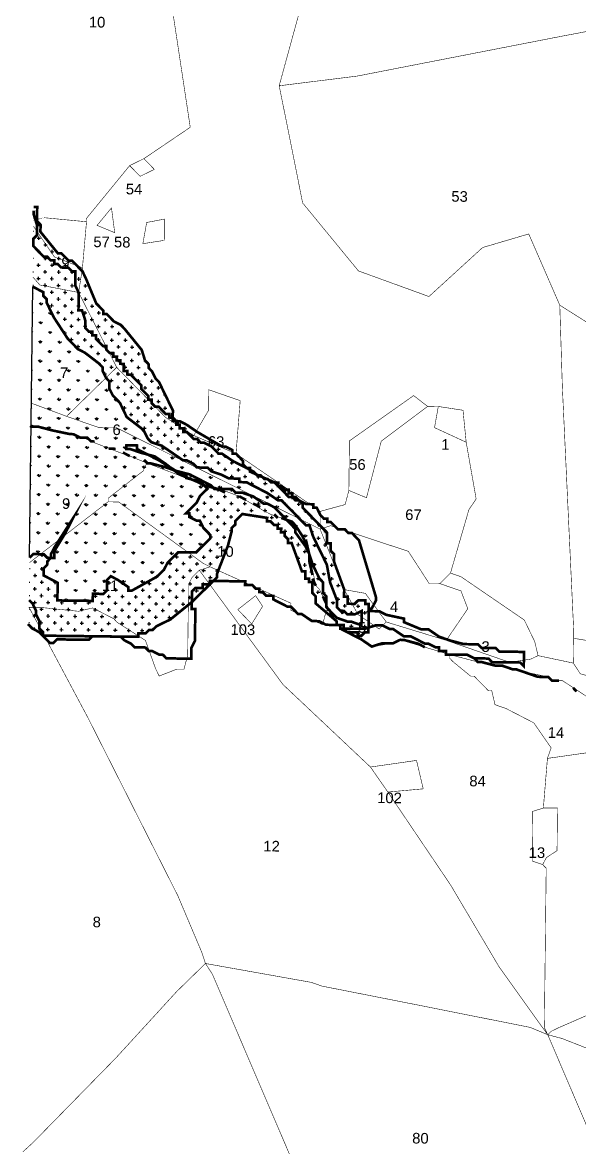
# Model space of a CAD drawing. Header units: metres. Extents: x 301380 to 306099, y 1982558 to 1991216.
# Drawn here: x 301451 to 302082, y 1988684 to 1989958 of the extents above; entities that cross this region are included whole.
import ezdxf

# ---------------------------------------------------------------- set-up
doc = ezdxf.new("R2010")
doc.units = ezdxf.units.M
for name, color, linetype in [('CRZ LINE FOR RIVER OR CREEK', 84, 'Continuous'), ('HAZARDS LINE', 1, 'Continuous'), ('HIGH TIDE LINE', 220, 'Continuous'), ('MANGROOVE HATCH', 104, 'Continuous'), ('NDZ-200M FROM CRZ', 30, 'Continuous'), ('SURVEY NO.', 7, 'Continuous'), ('SURVEY PLOT BOUNDARY', 35, 'Continuous'), ('VILLAGE BOUNDARY', 212, 'Continuous')]:
    doc.layers.add(name, color=color, linetype=linetype)
doc.styles.add('PDF Arial', font='arial.ttf')

# ---------------------------------------------------------------- blocks, each defined once
blk = doc.blocks.new('1')
at = {"layer": 'MANGROOVE HATCH'}
h = blk.add_hatch(dxfattribs=at)
h.set_pattern_fill('GRASS', color=256, scale=0.601725, angle=-0.661)
h.set_pattern_definition([(89.338964, (295041.466, 1976559.506), (-10.681884, 10.931251), [2.865715, -18.748859]), (44.33896, (295041.466, 1976559.506), (-10.681884, 10.931251), [2.865715, -12.418097]), (134.33896, (295041.466, 1976559.506), (-10.931251, -10.681884), [2.865715, -12.418097])])
h.paths.add_polyline_path([(301549.5, 1989552), (301545.6, 1989556), (301541.7, 1989564.1), (301541.7, 1989568.1), (301537.7, 1989572.2), (301521.8, 1989584.4), (301513.9, 1989588.5), (301509.9, 1989592.5), (301502, 1989600.7), (301486.2, 1989624.9), (301478.4, 1989641), (301478.4, 1989645.1), (301474.4, 1989649.1), (301474.5, 1989653.1), (301466.5, 1989657.2), (301462.5, 1989659.3), (301459, 1989352.4), (301463, 1989356.4), (301475.1, 1989356.2), (301479, 1989352.2), (301483.1, 1989352.1), (301483.1, 1989356.1), (301487.2, 1989364.1), (301507.6, 1989396), (301499.4, 1989380), (301487.2, 1989360.1), (301487.1, 1989352.1), (301483.1, 1989352.1), (301479, 1989348.2), (301478.9, 1989344.1), (301474.9, 1989340.2), (301474.8, 1989332.2), (301482.8, 1989328.1), (301490.8, 1989323.9), (301490.5, 1989303.9), (301530.6, 1989303.4), (301530.7, 1989311.5), (301542.8, 1989311.3), (301546.8, 1989315.3), (301546.9, 1989327.3), (301551, 1989331.3), (301559, 1989327.2), (301570.9, 1989319), (301570.9, 1989315), (301574.9, 1989315), (301603.1, 1989330.7), (301611.3, 1989338.6), (301615.4, 1989346.6), (301627.5, 1989358.5), (301647.6, 1989358.2), (301655.7, 1989366.2), (301663.8, 1989374.1), (301663.9, 1989378.1), (301655.9, 1989386.2), (301652, 1989394.3), (301648, 1989394.4), (301640, 1989398.5), (301640.1, 1989402.5), (301636.1, 1989402.5), (301640.1, 1989406.5), (301648.2, 1989414.4), (301652.3, 1989422.4), (301656.4, 1989426.4), (301660.5, 1989430.3), (301656.5, 1989434.4), (301648.5, 1989438.5), (301628.6, 1989446.7), (301618, 1989454.9), (301604.7, 1989463.1), (301592.7, 1989469.2), (301584.7, 1989471.3), (301572.7, 1989475.5), (301568.7, 1989475.5), (301568.8, 1989479.5), (301580.8, 1989479.4), (301580.7, 1989475.4), (301592.7, 1989469.2), (301600.7, 1989467.1), (301612.7, 1989459), (301618, 1989454.9), (301624.6, 1989450.8), (301640.6, 1989446.6), (301656.5, 1989438.4), (301664.5, 1989434.3), (301668.5, 1989430.2), (301688.5, 1989430), (301692.5, 1989425.9), (301700.5, 1989425.8), (301712.5, 1989421.7), (301724.4, 1989413.5), (301728.5, 1989413.5), (301736.4, 1989409.4), (301748.3, 1989397.2), (301760.2, 1989385), (301760.2, 1989381), (301772, 1989364.8), (301775.9, 1989356.8), (301779.8, 1989344.7), (301783.7, 1989336.6), (301787.7, 1989328.5), (301791.6, 1989324.5), (301791.5, 1989312.5), (301795.4, 1989308.4), (301795.3, 1989296.4), (301799.3, 1989292.3), (301803.2, 1989288.2), (301807.2, 1989284.2), (301819.2, 1989280), (301823.2, 1989280), (301835.2, 1989275.8), (301835.4, 1989291.9), (301827.3, 1989288), (301819.3, 1989288.1), (301815.3, 1989292.1), (301811.3, 1989292.2), (301807.3, 1989296.2), (301807.4, 1989304.2), (301799.6, 1989324.4), (301795.9, 1989344.5), (301788, 1989360.6), (301780.2, 1989376.8), (301776.3, 1989388.9), (301772.3, 1989388.9), (301764.4, 1989397), (301752.5, 1989409.2), (301744.5, 1989417.3), (301740.5, 1989417.4), (301728.6, 1989425.5), (301704.7, 1989437.8), (301696.7, 1989437.9), (301696.7, 1989441.9), (301684.7, 1989442.1), (301676.7, 1989446.2), (301664.7, 1989450.3), (301660.7, 1989454.4), (301648.7, 1989454.5), (301644.7, 1989458.6), (301636.8, 1989462.7), (301632.8, 1989462.7), (301608.9, 1989479.1), (301596.9, 1989483.2), (301592.9, 1989487.3), (301589, 1989495.3), (301585, 1989499.4), (301569.1, 1989511.6), (301561.3, 1989527.8), (301553.4, 1989535.9), (301549.4, 1989543.9)])
at = {"layer": 'NDZ-200M FROM CRZ'}
h = blk.add_hatch(dxfattribs=at)
h.set_pattern_fill('CROSS', color=256, scale=1.20345, angle=-0.661)
h.set_pattern_definition([(359.338964, (295041.466, 1976559.5064), (7.7295618, 7.5532326), [3.820953, -11.462859]), (89.338964, (295043.354, 1976557.574), (-7.5532326, 7.7295618), [3.820953, -11.462859])])
h.paths.add_polyline_path([(301550.4, 1989624.2), (301546.4, 1989628.2), (301542.4, 1989628.3), (301542.4, 1989632.3), (301534.5, 1989640.4), (301522.8, 1989668.6), (301518.9, 1989676.7), (301514.9, 1989680.7), (301511, 1989684.8), (301507, 1989688.9), (301503, 1989688.9), (301499, 1989693), (301495.1, 1989697), (301491, 1989697.1), (301471.3, 1989721.4), (301471.4, 1989729.4), (301467.4, 1989733.5), (301467.6, 1989749.5), (301463.6, 1989749.5), (301462.5, 1989659.3), (301466.5, 1989657.2), (301474.5, 1989653.1), (301474.4, 1989649.1), (301478.4, 1989645.1), (301478.4, 1989641), (301486.2, 1989624.9), (301502, 1989600.7), (301509.9, 1989592.5), (301513.9, 1989588.5), (301521.8, 1989584.4), (301537.7, 1989572.2), (301541.7, 1989568.1), (301541.7, 1989564.1), (301545.6, 1989556), (301549.5, 1989552), (301549.4, 1989543.9), (301553.4, 1989535.9), (301561.3, 1989527.8), (301569.1, 1989511.6), (301585, 1989499.4), (301589, 1989495.3), (301592.9, 1989487.3), (301596.9, 1989483.2), (301608.9, 1989479.1), (301632.8, 1989462.7), (301636.8, 1989462.7), (301644.7, 1989458.6), (301648.7, 1989454.5), (301660.7, 1989454.4), (301664.7, 1989450.3), (301676.7, 1989446.2), (301684.7, 1989442.1), (301696.7, 1989441.9), (301696.7, 1989437.9), (301704.7, 1989437.8), (301728.6, 1989425.5), (301740.5, 1989417.4), (301744.5, 1989417.3), (301752.5, 1989409.2), (301764.4, 1989397), (301772.3, 1989388.9), (301776.3, 1989388.9), (301780.2, 1989376.8), (301788, 1989360.6), (301795.9, 1989344.5), (301799.6, 1989324.4), (301807.4, 1989304.2), (301807.3, 1989296.2), (301811.3, 1989292.2), (301815.3, 1989292.1), (301819.3, 1989288.1), (301827.3, 1989288), (301835.4, 1989291.9), (301835.2, 1989275.8), (301823.2, 1989280), (301819.2, 1989280), (301807.2, 1989284.2), (301803.2, 1989288.2), (301799.3, 1989292.3), (301795.3, 1989296.4), (301795.4, 1989308.4), (301791.5, 1989312.5), (301791.6, 1989324.5), (301787.7, 1989328.5), (301783.7, 1989336.6), (301779.8, 1989344.7), (301775.9, 1989356.8), (301772, 1989364.8), (301760.2, 1989381), (301760.2, 1989385), (301748.3, 1989397.2), (301736.4, 1989409.4), (301728.5, 1989413.5), (301724.4, 1989413.5), (301712.5, 1989421.7), (301700.5, 1989425.8), (301692.5, 1989425.9), (301688.5, 1989430), (301668.5, 1989430.2), (301664.5, 1989434.3), (301656.5, 1989438.4), (301640.6, 1989446.6), (301624.6, 1989450.8), (301618, 1989454.9), (301628.6, 1989446.7), (301648.5, 1989438.5), (301656.5, 1989434.4), (301660.5, 1989430.3), (301656.4, 1989426.4), (301652.3, 1989422.4), (301648.2, 1989414.4), (301640.1, 1989406.5), (301636.1, 1989402.5), (301640.1, 1989402.5), (301640, 1989398.5), (301648, 1989394.4), (301652, 1989394.3), (301655.9, 1989386.2), (301663.9, 1989378.1), (301663.8, 1989374.1), (301655.7, 1989366.2), (301647.6, 1989358.2), (301627.5, 1989358.5), (301615.4, 1989346.6), (301611.3, 1989338.6), (301603.1, 1989330.7), (301574.9, 1989315), (301570.9, 1989315), (301570.9, 1989319), (301559, 1989327.2), (301551, 1989331.3), (301546.9, 1989327.3), (301546.8, 1989315.3), (301542.8, 1989311.3), (301530.7, 1989311.5), (301530.6, 1989303.4), (301490.5, 1989303.9), (301490.8, 1989323.9), (301482.8, 1989328.1), (301474.8, 1989332.2), (301474.9, 1989340.2), (301478.9, 1989344.1), (301479, 1989348.2), (301483.1, 1989352.1), (301479, 1989352.2), (301475.1, 1989356.2), (301463, 1989356.4), (301459, 1989352.4), (301458.1, 1989276.2), (301462.1, 1989272.1), (301470, 1989268), (301474, 1989264), (301506.1, 1989263.6), (301546.2, 1989263.1), (301582.3, 1989262.7), (301582.4, 1989266.7), (301590.4, 1989266.6), (301594.4, 1989270.6), (301598.4, 1989270.5), (301602.5, 1989274.5), (301618.6, 1989282.4), (301642.9, 1989302.1), (301647, 1989306.1), (301651, 1989310.1), (301659.2, 1989318), (301663.2, 1989322), (301667.3, 1989325.9), (301671.3, 1989329.9), (301671.4, 1989333.9), (301683.8, 1989365.9), (301688, 1989381.9), (301688, 1989385.9), (301692.1, 1989389.8), (301692.1, 1989393.8), (301696.2, 1989397.8), (301700.2, 1989401.8), (301728.3, 1989397.4), (301728.2, 1989393.4), (301732.2, 1989393.4), (301736.2, 1989389.3), (301740.2, 1989389.3), (301740.2, 1989385.3), (301744.2, 1989385.2), (301744.1, 1989381.2), (301748.1, 1989381.2), (301748.1, 1989377.1), (301752.1, 1989373.1), (301752, 1989369.1), (301756, 1989369), (301767.7, 1989336.8), (301771.7, 1989336.8), (301771.6, 1989328.7), (301775.6, 1989328.7), (301775.6, 1989324.7), (301779.6, 1989324.6), (301779.4, 1989312.6), (301783.4, 1989308.5), (301783.3, 1989300.5), (301807.2, 1989280.2), (301807.1, 1989276.2), (301811.1, 1989276.1), (301811.1, 1989272.1), (301815.1, 1989272.1), (301819, 1989268), (301831.1, 1989267.9), (301831, 1989263.9), (301835, 1989263.8), (301839.1, 1989267.8), (301843.1, 1989267.7), (301843.5, 1989299.8), (301839.5, 1989299.9), (301839.5, 1989303.9), (301831.5, 1989304), (301827.4, 1989300), (301819.4, 1989300.1), (301819.5, 1989308.1), (301815.5, 1989308.2), (301815.6, 1989316.2), (301803.9, 1989348.4), (301804, 1989356.4), (301800.1, 1989360.5), (301800.1, 1989368.5), (301796.1, 1989368.6), (301796.3, 1989380.6), (301792.3, 1989384.7), (301768.5, 1989409), (301768.6, 1989413), (301764.6, 1989417.1), (301760.6, 1989421.1), (301756.6, 1989421.2), (301756.7, 1989425.2), (301752.7, 1989425.2), (301752.7, 1989429.3), (301748.7, 1989429.3), (301744.7, 1989433.4), (301740.7, 1989433.4), (301740.8, 1989437.4), (301736.8, 1989437.5), (301708.8, 1989449.8), (301708.9, 1989453.8), (301704.9, 1989453.9), (301700.9, 1989457.9), (301700.9, 1989461.9), (301697, 1989466), (301693, 1989470.1), (301689, 1989470.1), (301689, 1989474.1), (301681.1, 1989478.2), (301677.1, 1989478.3), (301649.2, 1989494.6), (301637.2, 1989502.8), (301629.3, 1989506.9), (301625.2, 1989507), (301621.3, 1989511), (301621.4, 1989519), (301605.7, 1989551.3), (301601.7, 1989555.4), (301597.8, 1989563.4), (301593.8, 1989567.5), (301593.9, 1989571.5), (301589.9, 1989575.6), (301586.1, 1989587.6), (301566.3, 1989611.9), (301562.3, 1989616), (301554.3, 1989620.1)])
at = {"layer": 'CRZ LINE FOR RIVER OR CREEK', "const_width": 3.01}
blk.add_lwpolyline([(301463.6, 1989749.5), (301467.6, 1989749.5), (301467.4, 1989733.5), (301471.4, 1989729.4), (301471.3, 1989721.4), (301491, 1989697.1), (301495.1, 1989697), (301499, 1989693), (301503, 1989688.9), (301507, 1989688.9), (301511, 1989684.8), (301514.9, 1989680.7), (301518.9, 1989676.7), (301522.8, 1989668.6), (301534.5, 1989640.4), (301542.4, 1989632.3), (301542.4, 1989628.3), (301546.4, 1989628.2), (301550.4, 1989624.2), (301554.3, 1989620.1), (301562.3, 1989616), (301566.3, 1989611.9), (301586.1, 1989587.6), (301589.9, 1989575.6), (301593.9, 1989571.5), (301593.8, 1989567.5), (301597.8, 1989563.4), (301601.7, 1989555.4), (301605.7, 1989551.3), (301621.4, 1989519), (301621.3, 1989511), (301625.2, 1989507), (301629.3, 1989506.9), (301637.2, 1989502.8), (301649.2, 1989494.6), (301677.1, 1989478.3), (301681.1, 1989478.2), (301689, 1989474.1), (301689, 1989470.1), (301693, 1989470.1), (301697, 1989466), (301700.9, 1989461.9), (301700.9, 1989457.9), (301704.9, 1989453.9), (301708.9, 1989453.8), (301708.8, 1989449.8), (301736.8, 1989437.5), (301740.8, 1989437.4), (301740.7, 1989433.4), (301744.7, 1989433.4), (301748.7, 1989429.3), (301752.7, 1989429.3), (301752.7, 1989425.2), (301756.7, 1989425.2), (301756.6, 1989421.2), (301760.6, 1989421.1), (301764.6, 1989417.1), (301768.6, 1989413), (301768.5, 1989409), (301792.3, 1989384.7), (301796.3, 1989380.6), (301796.1, 1989368.6), (301800.1, 1989368.5), (301800.1, 1989360.5), (301804, 1989356.4), (301803.9, 1989348.4), (301815.6, 1989316.2), (301815.5, 1989308.2), (301819.5, 1989308.1), (301819.4, 1989300.1), (301827.4, 1989300), (301831.5, 1989304), (301839.5, 1989303.9), (301839.5, 1989299.9), (301843.5, 1989299.8), (301843.1, 1989267.7), (301839.1, 1989267.8), (301835, 1989263.8), (301831, 1989263.9), (301831.1, 1989267.9), (301819, 1989268), (301815.1, 1989272.1), (301811.1, 1989272.1), (301811.1, 1989276.1), (301807.1, 1989276.2), (301807.2, 1989280.2), (301783.3, 1989300.5), (301783.4, 1989308.5), (301779.4, 1989312.6), (301779.6, 1989324.6), (301775.6, 1989324.7), (301775.6, 1989328.7), (301771.6, 1989328.7), (301771.7, 1989336.8), (301767.7, 1989336.8), (301756, 1989369), (301752, 1989369.1), (301752.1, 1989373.1), (301748.1, 1989377.1), (301748.1, 1989381.2), (301744.1, 1989381.2), (301744.2, 1989385.2), (301740.2, 1989385.3), (301740.2, 1989389.3), (301736.2, 1989389.3), (301732.2, 1989393.4), (301728.2, 1989393.4), (301728.3, 1989397.4), (301700.2, 1989401.8), (301696.2, 1989397.8), (301692.1, 1989393.8), (301692.1, 1989389.8), (301688, 1989385.9), (301688, 1989381.9), (301683.8, 1989365.9), (301671.4, 1989333.9), (301671.3, 1989329.9), (301667.3, 1989325.9), (301663.2, 1989322), (301659.2, 1989318), (301651, 1989310.1), (301647, 1989306.1), (301642.9, 1989302.1), (301618.6, 1989282.4), (301602.5, 1989274.5), (301598.4, 1989270.5), (301594.4, 1989270.6), (301590.4, 1989266.6), (301582.4, 1989266.7), (301582.3, 1989262.7), (301474, 1989264), (301470, 1989268), (301462.1, 1989272.1), (301458.1, 1989276.2)], dxfattribs=at)
at = {"layer": 'CRZ LINE FOR RIVER OR CREEK', "lineweight": 50}
blk.add_point((301458.1, 1989276.2), dxfattribs=at)
at = {"layer": 'HAZARDS LINE', "lineweight": 0, "const_width": 3.01}
blk.add_lwpolyline([(301463.5, 1989745.5), (301463.5, 1989741.5), (301467.3, 1989729.4), (301467.2, 1989717.4), (301463.2, 1989713.4), (301463.1, 1989705.4), (301467, 1989701.4), (301471, 1989697.3), (301475, 1989693.2), (301479, 1989693.2), (301482.9, 1989689.1), (301486.9, 1989689.1), (301486.9, 1989685.1), (301490.9, 1989685), (301494.9, 1989681), (301502.9, 1989680.9), (301506.9, 1989676.8), (301510.9, 1989676.8), (301510.7, 1989660.7), (301514.6, 1989652.7), (301514.4, 1989632.6), (301518.4, 1989632.6), (301522.3, 1989620.5), (301522.2, 1989612.5), (301526.1, 1989608.4), (301530.1, 1989608.4), (301530.1, 1989604.3), (301534.1, 1989604.3), (301534.1, 1989600.3), (301538, 1989596.2), (301542, 1989592.2), (301546, 1989592.1), (301545.9, 1989588.1), (301549.9, 1989584.1), (301553.9, 1989584), (301553.9, 1989580), (301557.9, 1989579.9), (301557.8, 1989575.9), (301561.9, 1989575.9), (301561.8, 1989571.9), (301565.8, 1989571.8), (301565.7, 1989563.8), (301569.7, 1989563.8), (301569.7, 1989559.8), (301573.7, 1989559.7), (301577.7, 1989555.6), (301585.6, 1989547.5), (301585.5, 1989543.5), (301589.5, 1989539.5), (301593.5, 1989535.4), (301593.4, 1989531.4), (301597.4, 1989531.3), (301597.4, 1989527.3), (301601.4, 1989523.3), (301605.4, 1989523.2), (301609.3, 1989519.2), (301613.3, 1989515.1), (301617.3, 1989515.1), (301617.3, 1989511.1), (301621.3, 1989511), (301621.2, 1989507), (301625.2, 1989507), (301625.2, 1989502.9), (301629.2, 1989502.9), (301629.2, 1989498.9), (301633.2, 1989498.8), (301633.1, 1989494.8), (301637.1, 1989494.8), (301645.1, 1989486.7), (301649.1, 1989486.6), (301653, 1989482.6), (301657, 1989482.5), (301665, 1989478.4), (301669, 1989474.4), (301673, 1989470.3), (301677, 1989470.2), (301688.9, 1989462.1), (301696.9, 1989458), (301704.9, 1989453.9), (301712.8, 1989449.8), (301716.8, 1989445.7), (301720.8, 1989445.7), (301724.8, 1989441.6), (301728.8, 1989441.6), (301732.7, 1989437.5), (301736.8, 1989437.5), (301744.7, 1989429.3), (301748.7, 1989425.3), (301752.6, 1989421.2), (301756.6, 1989421.2), (301760.6, 1989417.1), (301764.6, 1989417.1), (301772.6, 1989413), (301780.6, 1989412.9), (301780.6, 1989408.9), (301784.6, 1989408.8), (301788.5, 1989400.8), (301792.4, 1989396.7), (301796.5, 1989396.7), (301796.4, 1989392.6), (301800.4, 1989392.6), (301808.4, 1989384.5), (301816.4, 1989384.4), (301820.3, 1989380.3), (301824.4, 1989380.3), (301828.3, 1989376.2), (301832.3, 1989372.2), (301851.6, 1989307.7), (301851.5, 1989303.7), (301847.4, 1989295.8), (301843.4, 1989291.8), (301855.4, 1989291.7), (301863.4, 1989287.6), (301883.4, 1989283.3), (301883.4, 1989279.3), (301903.3, 1989271), (301911.3, 1989271), (301923.3, 1989262.8), (301935.3, 1989258.6), (301951.3, 1989254.4), (301967.3, 1989254.3), (301971.3, 1989250.2), (301987.3, 1989250), (301991.3, 1989246), (302019.4, 1989245.6), (302019.2, 1989229.6), (302015.2, 1989233.6), (301983.1, 1989234), (301979.2, 1989238.1), (301963.1, 1989238.3), (301955.1, 1989242.4), (301931.1, 1989242.6), (301931.1, 1989246.7), (301923.1, 1989246.7), (301923.1, 1989250.8), (301919.1, 1989250.8), (301911.2, 1989254.9), (301907.1, 1989255), (301891.2, 1989263.2), (301883.2, 1989263.3), (301871.2, 1989271.4), (301867.2, 1989271.5), (301859.2, 1989275.6), (301851.2, 1989275.7), (301839.1, 1989271.8), (301815.1, 1989272.1), (301815.1, 1989276.1), (301795.1, 1989276.3), (301787.1, 1989280.4), (301779.1, 1989280.5), (301767.1, 1989288.7), (301763.1, 1989288.7), (301759.2, 1989292.8), (301755.2, 1989296.8), (301751.2, 1989296.9), (301743.2, 1989301), (301735.2, 1989305.1), (301735.3, 1989309.1), (301727.3, 1989309.2), (301723.3, 1989313.2), (301719.3, 1989313.3), (301719.3, 1989317.3), (301715.3, 1989317.3), (301711.4, 1989321.4), (301703.3, 1989321.5), (301703.4, 1989325.5), (301663.3, 1989326), (301663.2, 1989322), (301655.2, 1989322.1), (301655.2, 1989318), (301647.1, 1989318.1), (301643.1, 1989314.2), (301642.8, 1989294.1), (301646.9, 1989294.1), (301646.4, 1989258), (301642.3, 1989250), (301642.2, 1989237.9), (301614.1, 1989238.3), (301610.2, 1989242.3), (301606.1, 1989242.4), (301598.2, 1989246.5), (301594.2, 1989246.5), (301590.2, 1989250.6), (301578.2, 1989250.7), (301574.2, 1989254.8), (301566.2, 1989258.9), (301562.3, 1989262.9), (301530.2, 1989263.3), (301526.1, 1989259.3), (301490, 1989259.8), (301486, 1989255.8), (301481.9, 1989255.8), (301474, 1989264), (301474.1, 1989268), (301470.1, 1989272), (301470.2, 1989280.1), (301466.3, 1989288.1), (301466.3, 1989292.1), (301462.4, 1989300.2), (301458.4, 1989304.3)], dxfattribs=at)
at = {"layer": 'HIGH TIDE LINE', "lineweight": 0, "const_width": 3.01}
blk.add_lwpolyline([(301459, 1989352.4), (301463, 1989356.4), (301475.1, 1989356.2), (301479, 1989352.2), (301483.1, 1989352.1), (301483.1, 1989356.1), (301487.2, 1989364.1), (301507.6, 1989396), (301499.4, 1989380), (301487.2, 1989360.1), (301487.1, 1989352.1), (301483.1, 1989352.1), (301479, 1989348.2), (301478.9, 1989344.1), (301474.9, 1989340.2), (301474.8, 1989332.2), (301482.8, 1989328.1), (301490.8, 1989323.9), (301490.5, 1989303.9), (301530.6, 1989303.4), (301530.7, 1989311.5), (301542.8, 1989311.3), (301546.8, 1989315.3), (301546.9, 1989327.3), (301551, 1989331.3), (301559, 1989327.2), (301570.9, 1989319), (301570.9, 1989315), (301574.9, 1989315), (301603.1, 1989330.7), (301611.3, 1989338.6), (301615.4, 1989346.6), (301627.5, 1989358.5), (301647.6, 1989358.2), (301655.7, 1989366.2), (301663.8, 1989374.1), (301663.9, 1989378.1), (301655.9, 1989386.2), (301652, 1989394.3), (301648, 1989394.4), (301640, 1989398.5), (301640.1, 1989402.5), (301636.1, 1989402.5), (301640.1, 1989406.5), (301648.2, 1989414.4), (301652.3, 1989422.4), (301656.4, 1989426.4), (301660.5, 1989430.3), (301656.5, 1989434.4), (301648.5, 1989438.5), (301628.6, 1989446.7), (301612.7, 1989459), (301600.7, 1989467.1), (301584.7, 1989471.3), (301572.7, 1989475.5), (301568.7, 1989475.5), (301568.8, 1989479.5), (301580.8, 1989479.4), (301580.7, 1989475.4), (301604.7, 1989463.1), (301624.6, 1989450.8), (301640.6, 1989446.6), (301656.5, 1989438.4), (301664.5, 1989434.3), (301668.5, 1989430.2), (301688.5, 1989430), (301692.5, 1989425.9), (301700.5, 1989425.8), (301712.5, 1989421.7), (301724.4, 1989413.5), (301728.5, 1989413.5), (301736.4, 1989409.4), (301748.3, 1989397.2), (301760.2, 1989385), (301760.2, 1989381), (301772, 1989364.8), (301775.9, 1989356.8), (301779.8, 1989344.7), (301783.7, 1989336.6), (301787.7, 1989328.5), (301791.6, 1989324.5), (301791.5, 1989312.5), (301795.4, 1989308.4), (301795.3, 1989296.4), (301799.3, 1989292.3), (301803.2, 1989288.2), (301807.2, 1989284.2), (301819.2, 1989280), (301823.2, 1989280), (301835.2, 1989275.8), (301835.4, 1989291.9), (301827.3, 1989288), (301819.3, 1989288.1), (301815.3, 1989292.1), (301811.3, 1989292.2), (301807.3, 1989296.2), (301807.4, 1989304.2), (301799.6, 1989324.4), (301795.9, 1989344.5), (301788, 1989360.6), (301780.2, 1989376.8), (301776.3, 1989388.9), (301772.3, 1989388.9), (301764.4, 1989397), (301752.5, 1989409.2), (301744.5, 1989417.3), (301740.5, 1989417.4), (301728.6, 1989425.5), (301704.7, 1989437.8), (301696.7, 1989437.9), (301696.7, 1989441.9), (301684.7, 1989442.1), (301676.7, 1989446.2), (301664.7, 1989450.3), (301660.7, 1989454.4), (301648.7, 1989454.5), (301644.7, 1989458.6), (301636.8, 1989462.7), (301632.8, 1989462.7), (301608.9, 1989479.1), (301596.9, 1989483.2), (301592.9, 1989487.3), (301589, 1989495.3), (301585, 1989499.4), (301569.1, 1989511.6), (301561.3, 1989527.8), (301553.4, 1989535.9), (301549.4, 1989543.9), (301549.5, 1989552), (301545.6, 1989556), (301541.7, 1989564.1), (301541.7, 1989568.1), (301537.7, 1989572.2), (301521.8, 1989584.4), (301513.9, 1989588.5), (301509.9, 1989592.5), (301502, 1989600.7), (301486.2, 1989624.9), (301478.4, 1989641), (301478.4, 1989645.1), (301474.4, 1989649.1), (301474.5, 1989653.1), (301466.5, 1989657.2), (301462.5, 1989659.3)], dxfattribs=at)
at = {"layer": 'MANGROOVE HATCH', "flags": 128}
blk.add_lwpolyline([(301462.5, 1989659.3), (301466.5, 1989657.2), (301474.5, 1989653.1), (301474.4, 1989649.1), (301478.4, 1989645.1), (301478.4, 1989641), (301486.2, 1989624.9), (301502, 1989600.7), (301509.9, 1989592.5), (301513.9, 1989588.5), (301521.8, 1989584.4), (301537.7, 1989572.2), (301541.7, 1989568.1), (301541.7, 1989564.1), (301545.6, 1989556), (301549.5, 1989552), (301549.4, 1989543.9), (301553.4, 1989535.9), (301561.3, 1989527.8), (301569.1, 1989511.6), (301585, 1989499.4), (301589, 1989495.3), (301592.9, 1989487.3), (301596.9, 1989483.2), (301608.9, 1989479.1), (301632.8, 1989462.7), (301636.8, 1989462.7), (301644.7, 1989458.6), (301648.7, 1989454.5), (301660.7, 1989454.4), (301664.7, 1989450.3), (301676.7, 1989446.2), (301684.7, 1989442.1), (301696.7, 1989441.9), (301696.7, 1989437.9), (301704.7, 1989437.8), (301728.6, 1989425.5), (301740.5, 1989417.4), (301744.5, 1989417.3), (301752.5, 1989409.2), (301764.4, 1989397), (301772.3, 1989388.9), (301776.3, 1989388.9), (301780.2, 1989376.8), (301788, 1989360.6), (301795.9, 1989344.5), (301799.6, 1989324.4), (301807.4, 1989304.2), (301807.3, 1989296.2), (301811.3, 1989292.2), (301815.3, 1989292.1), (301819.3, 1989288.1), (301827.3, 1989288), (301835.4, 1989291.9), (301835.2, 1989275.8), (301823.2, 1989280), (301819.2, 1989280), (301807.2, 1989284.2), (301803.2, 1989288.2), (301799.3, 1989292.3), (301795.3, 1989296.4), (301795.4, 1989308.4), (301791.5, 1989312.5), (301791.6, 1989324.5), (301787.7, 1989328.5), (301783.7, 1989336.6), (301779.8, 1989344.7), (301775.9, 1989356.8), (301772, 1989364.8), (301760.2, 1989381), (301760.2, 1989385), (301748.3, 1989397.2), (301736.4, 1989409.4), (301728.5, 1989413.5), (301724.4, 1989413.5), (301712.5, 1989421.7), (301700.5, 1989425.8), (301692.5, 1989425.9), (301688.5, 1989430), (301668.5, 1989430.2), (301664.5, 1989434.3), (301656.5, 1989438.4), (301640.6, 1989446.6), (301624.6, 1989450.8), (301604.7, 1989463.1), (301580.7, 1989475.4), (301580.8, 1989479.4), (301568.8, 1989479.5), (301568.7, 1989475.5), (301572.7, 1989475.5), (301584.7, 1989471.3), (301600.7, 1989467.1), (301612.7, 1989459), (301628.6, 1989446.7), (301648.5, 1989438.5), (301656.5, 1989434.4), (301660.5, 1989430.3), (301656.4, 1989426.4), (301652.3, 1989422.4), (301648.2, 1989414.4), (301640.1, 1989406.5), (301636.1, 1989402.5), (301640.1, 1989402.5), (301640, 1989398.5), (301648, 1989394.4), (301652, 1989394.3), (301655.9, 1989386.2), (301663.9, 1989378.1), (301663.8, 1989374.1), (301655.7, 1989366.2), (301647.6, 1989358.2), (301627.5, 1989358.5), (301615.4, 1989346.6), (301611.3, 1989338.6), (301603.1, 1989330.7), (301574.9, 1989315), (301570.9, 1989315), (301570.9, 1989319), (301559, 1989327.2), (301551, 1989331.3), (301546.9, 1989327.3), (301546.8, 1989315.3), (301542.8, 1989311.3), (301530.7, 1989311.5), (301530.6, 1989303.4), (301490.5, 1989303.9), (301490.8, 1989323.9), (301482.8, 1989328.1), (301474.8, 1989332.2), (301474.9, 1989340.2), (301478.9, 1989344.1), (301479, 1989348.2), (301483.1, 1989352.1), (301487.1, 1989352.1), (301487.2, 1989360.1), (301499.4, 1989380), (301507.6, 1989396), (301487.2, 1989364.1), (301483.1, 1989356.1), (301483.1, 1989352.1), (301479, 1989352.2), (301475.1, 1989356.2), (301463, 1989356.4), (301459, 1989352.4)], close=True, dxfattribs=at)
at = {"layer": 'SURVEY PLOT BOUNDARY', "lineweight": 18, "const_width": 0.602}
for points in [[(301607.6, 1990060.8), (301641.1, 1989839.8), (301588.6, 1989804.3), (301572.4, 1989796.4), (301523.6, 1989736.8), (301523.5, 1989732.8), (301475.5, 1989737.4), (301523.5, 1989732.8), (301518.9, 1989680.7), (301487, 1989693.1), (301463.3, 1989727.8), (301487, 1989693.1), (301518.9, 1989680.7), (301514.6, 1989652.7), (301470.6, 1989661.2), (301462.7, 1989670.2), (301470.6, 1989661.2), (301514.6, 1989652.7), (301557.7, 1989567.9), (301500.9, 1989512.4), (301461, 1989527.3), (301500.9, 1989512.4), (301536.9, 1989499.9), (301557, 1989499.7), (301788.3, 1989384.7), (301815.6, 1989316.2), (301831.3, 1989287.9), (301855.2, 1989271.6), (301863.3, 1989279.5), (301931.3, 1989258.7), (302003.2, 1989233.8), (302027.3, 1989237.5), (302035.4, 1989241.4), (302075.4, 1989232.9), (302083.3, 1989220.8)], [(302106.9, 1989184.4), (302063.1, 1989213), (302051.1, 1989213.2), (302047.1, 1989217.2), (302007.1, 1989225.7), (301995.1, 1989229.9), (301967.1, 1989234.2), (301935.1, 1989242.6), (301879.1, 1989259.3), (301871, 1989255.4), (301846.9, 1989251.6), (301811.1, 1989272.1), (301799.3, 1989292.3), (301787.5, 1989316.5), (301783.5, 1989320.6), (301775.9, 1989356.8), (301768.2, 1989376.9), (301760.3, 1989389), (301756.3, 1989393.1), (301732.3, 1989401.4), (301724.4, 1989405.5), (301696.5, 1989421.9), (301652.5, 1989438.4), (301636.5, 1989442.6), (301592.6, 1989459.2), (301572.6, 1989467.4), (301560.6, 1989471.6), (301528.7, 1989484), (301520.7, 1989488.1), (301516.7, 1989488.1), (301504.7, 1989492.3), (301468.7, 1989500.7), (301460.7, 1989502.8), (301468.7, 1989500.7), (301504.7, 1989492.3), (301516.7, 1989488.1), (301520.7, 1989488.1), (301528.7, 1989484), (301560.6, 1989471.6), (301572.6, 1989467.4), (301592.6, 1989459.2), (301588.5, 1989455.2), (301588.5, 1989451.2), (301548, 1989419.6), (301548, 1989415.6), (301458.9, 1989346.7), (301548, 1989415.6), (301560, 1989415.4), (301655.5, 1989346.1), (301663.5, 1989342), (301651.4, 1989338.1), (301643.3, 1989330.2), (301639.2, 1989322.2), (301638.2, 1989242), (301634, 1989226), (301626, 1989226.1), (301605.9, 1989218.3), (301601.9, 1989226.4), (301590.3, 1989258.6), (301558.4, 1989279), (301554.5, 1989283.1), (301530.5, 1989295.4), (301514.4, 1989291.6), (301470.4, 1989296.1), (301458.3, 1989296.2), (301525.1, 1989171.1), (301576.1, 1989070.2), (301627.1, 1988969.3), (301654.4, 1988904.8), (301658.3, 1988892.7), (301625.8, 1988861), (301556.7, 1988785.6), (301463.4, 1988690.4), (301451.2, 1988679.2), (301463.4, 1988690.4), (301556.7, 1988785.6), (301625.8, 1988861), (301658.3, 1988892.7), (301666.2, 1988880.6), (301771.6, 1988634.6)], [(301767.1, 1989978.7), (301741.9, 1989886.8), (301753.3, 1989830.5), (301768.5, 1989754.1), (301831.8, 1989677.1), (301911.7, 1989648.1), (301972.5, 1989703.6), (302024.8, 1989719), (302060, 1989638.3), (302062.9, 1989546), (302075.8, 1989269.1), (302075.4, 1989232.9), (302035.4, 1989241.4), (302031.5, 1989257.5), (302019.8, 1989281.7), (301948.1, 1989330.7), (301936.1, 1989334.9), (301957, 1989406.8), (301965.2, 1989418.8), (301953.9, 1989483.1), (301950.3, 1989519.3), (301922.3, 1989523.6), (301910.2, 1989523.7), (301894.3, 1989535.9), (301821.5, 1989484.6), (301820.9, 1989428.5), (301816.7, 1989412.5), (301788.5, 1989404.8), (301693, 1989470.1), (301697.7, 1989530.2), (301661.8, 1989542.6), (301661.5, 1989518.6), (301645.1, 1989490.7), (301613.3, 1989511.1), (301557.7, 1989567.9), (301514.6, 1989652.7), (301518.9, 1989680.7), (301523.5, 1989732.8), (301523.6, 1989736.8), (301572.4, 1989796.4), (301584.3, 1989784.3), (301600.4, 1989792.1), (301588.6, 1989804.3), (301641.1, 1989839.8), (301607.6, 1990060.8)], [(302287, 1989495.3), (302060, 1989638.3), (302024.8, 1989719), (301972.5, 1989703.6), (301911.7, 1989648.1), (301831.8, 1989677.1), (301768.5, 1989754.1), (301753.3, 1989830.5), (301741.9, 1989886.8), (301830.3, 1989897.8), (302063.5, 1989943.2), (302123.8, 1989954.6)], [(302098.3, 1989132.4), (302046, 1989125), (302050.2, 1989136.9), (302030.5, 1989165.3), (301998.6, 1989181.7), (301986.6, 1989185.8), (301982.8, 1989201.9), (301978.7, 1989202), (301962.9, 1989218.2), (301958.9, 1989218.2), (301939, 1989234.5), (301935, 1989238.6), (301935.1, 1989242.6), (301967.1, 1989234.2), (301995.1, 1989229.9), (302007.1, 1989225.7), (302047.1, 1989217.2), (302051.1, 1989213.2), (302063.1, 1989213), (302106.9, 1989184.4)], [(302139.2, 1988855.1), (302058.6, 1988819.9), (302050.5, 1988816), (302046.4, 1988812), (302042.5, 1988820.1), (302044.6, 1989000.6), (302040.6, 1989004.7), (302044.8, 1989012.6), (302056.9, 1989020.5), (302057.4, 1989068.7), (302041.4, 1989068.8), (302046, 1989125), (302098.3, 1989132.4)]]:
    blk.add_lwpolyline(points, dxfattribs=at)
for points in [[(301782.1, 1990235.3), (301845.7, 1990190.5), (302004.7, 1990064.3), (302084.5, 1990027.2), (302088.4, 1990015.2), (302123.8, 1989954.6), (302063.5, 1989943.2), (301830.3, 1989897.8), (301741.9, 1989886.8), (301767.1, 1989978.7), (301796.5, 1990094.8), (301793.2, 1990159)], [(301588.6, 1989804.3), (301600.4, 1989792.1), (301584.3, 1989784.3), (301572.4, 1989796.4)], [(301535.5, 1989728.7), (301555.5, 1989720.4), (301551.8, 1989748.5)], [(301535.5, 1989728.7), (301551.8, 1989748.5), (301555.5, 1989720.4)], [(301475.5, 1989737.4), (301463.4, 1989734.5)], [(301591.7, 1989732), (301587.4, 1989708), (301611.6, 1989711.7), (301611.8, 1989735.8)], [(301587.4, 1989708), (301591.7, 1989732), (301611.8, 1989735.8), (301611.6, 1989711.7)], [(302418.6, 1989425.6), (302402.3, 1989409.7), (302386.1, 1989393.9), (302385.4, 1989329.7), (302324.7, 1989286.2), (302320.8, 1989294.3), (302300.6, 1989286.5), (302292.5, 1989278.6), (302248.1, 1989255), (302232.1, 1989259.2), (302220.4, 1989283.4), (302216.9, 1989327.6), (302169.1, 1989356.2), (302160.6, 1989316.2), (302136.2, 1989288.4), (302155.8, 1989248.1), (302075.7, 1989261), (302075.8, 1989269.1), (302062.9, 1989546), (302060, 1989638.3), (302287, 1989495.3), (302307, 1989491.1)], [(301500.9, 1989512.4), (301557.7, 1989567.9), (301613.3, 1989511.1), (301645.1, 1989490.7), (301693, 1989470.1), (301788.5, 1989404.8), (301788.3, 1989384.7), (301557, 1989499.7), (301536.9, 1989499.9)], [(301645.1, 1989490.7), (301661.5, 1989518.6), (301661.8, 1989542.6), (301697.7, 1989530.2), (301693, 1989470.1)], [(301820.9, 1989428.5), (301821.5, 1989484.6), (301894.3, 1989535.9), (301910.2, 1989523.7), (301857.6, 1989484.2), (301840.9, 1989420.2)], [(301910.2, 1989523.7), (301922.3, 1989523.6), (301918, 1989499.6), (301953.9, 1989483.1), (301965.2, 1989418.8), (301957, 1989406.8), (301936.1, 1989334.9), (301924, 1989323), (301911.9, 1989323.1), (301888.3, 1989359.5), (301800.4, 1989388.6), (301788.3, 1989384.7), (301788.5, 1989404.8), (301816.7, 1989412.5), (301820.9, 1989428.5), (301840.9, 1989420.2), (301857.6, 1989484.2)], [(301922.3, 1989523.6), (301950.3, 1989519.3), (301953.9, 1989483.1), (301918, 1989499.6)], [(301592.6, 1989459.2), (301636.5, 1989442.6), (301652.5, 1989438.4), (301696.5, 1989421.9), (301724.4, 1989405.5), (301732.3, 1989401.4), (301756.3, 1989393.1), (301760.3, 1989389), (301768.2, 1989376.9), (301775.9, 1989356.8), (301783.5, 1989320.6), (301787.5, 1989316.5), (301799.3, 1989292.3), (301795.3, 1989292.4), (301791.1, 1989276.4), (301755.1, 1989292.8), (301755.2, 1989300.8), (301663.5, 1989342), (301655.5, 1989346.1), (301560, 1989415.4), (301548, 1989415.6), (301548, 1989419.6), (301588.5, 1989451.2), (301588.5, 1989455.2)], [(301924, 1989323), (301948, 1989314.7), (301955.7, 1989294.5), (301931.3, 1989258.7), (301863.3, 1989279.5), (301839.6, 1989311.9), (301815.6, 1989316.2), (301788.3, 1989384.7), (301800.4, 1989388.6), (301888.3, 1989359.5), (301911.9, 1989323.1)], [(301651.4, 1989338.1), (301746.2, 1989208.7), (301845.4, 1989115.2), (301865.1, 1989086.9), (301936.1, 1988981.8), (301991.2, 1988888.9), (302034.6, 1988828.2), (302046.4, 1988812), (302026.5, 1988820.3), (301898.4, 1988845.8), (301790.4, 1988867.1), (301778.4, 1988871.3), (301658.3, 1988892.7), (301654.4, 1988904.8), (301627.1, 1988969.3), (301576.1, 1989070.2), (301525.1, 1989171.1), (301458.3, 1989296.2), (301470.4, 1989296.1), (301514.4, 1989291.6), (301530.5, 1989295.4), (301554.5, 1989283.1), (301558.4, 1989279), (301590.3, 1989258.6), (301601.9, 1989226.4), (301605.9, 1989218.3), (301626, 1989226.1), (301634, 1989226), (301638.2, 1989242), (301639.2, 1989322.2), (301643.3, 1989330.2)], [(301663.5, 1989342), (301755.2, 1989300.8), (301755.1, 1989292.8), (301791.1, 1989276.4), (301795.3, 1989292.4), (301799.3, 1989292.3), (301811.1, 1989272.1), (301846.9, 1989251.6), (301871, 1989255.4), (301879.1, 1989259.3), (301935.1, 1989242.6), (301935, 1989238.6), (301939, 1989234.5), (301958.9, 1989218.2), (301962.9, 1989218.2), (301978.7, 1989202), (301982.8, 1989201.9), (301986.6, 1989185.8), (301998.6, 1989181.7), (302030.5, 1989165.3), (302050.2, 1989136.9), (302046, 1989125), (302041.4, 1989068.8), (302029.3, 1989065), (302028.7, 1989008.8), (302040.6, 1989004.7), (302044.6, 1989000.6), (302042.5, 1988820.1), (302046.4, 1988812), (302034.6, 1988828.2), (301991.2, 1988888.9), (301936.1, 1988981.8), (301865.1, 1989086.9), (301905.2, 1989090.5), (301897.6, 1989122.7), (301845.4, 1989115.2), (301746.2, 1989208.7), (301651.4, 1989338.1)], [(301936.1, 1989334.9), (301948.1, 1989330.7), (302019.8, 1989281.7), (302031.5, 1989257.5), (302035.4, 1989241.4), (302027.3, 1989237.5), (302003.2, 1989233.8), (301931.3, 1989258.7), (301955.7, 1989294.5), (301948, 1989314.7), (301924, 1989323)], [(301863.3, 1989279.5), (301855.2, 1989271.6), (301831.3, 1989287.9), (301815.6, 1989316.2), (301839.6, 1989311.9)], [(301695, 1989293.5), (301710.8, 1989277.3), (301723.1, 1989297.2), (301715.2, 1989309.3)], [(301710.8, 1989277.3), (301695, 1989293.5), (301715.2, 1989309.3), (301723.1, 1989297.2)], [(302155.8, 1989248.1), (302171.8, 1989247.9), (302179.7, 1989235.8), (302187.6, 1989227.6), (302227.7, 1989219.2), (302227.1, 1989171), (302203, 1989167.3), (302182.9, 1989163.5), (302163, 1989179.8), (302130.9, 1989180.2), (302099.3, 1989216.6), (302083.3, 1989220.8), (302075.4, 1989232.9), (302075.7, 1989261)], [(301865.1, 1989086.9), (301845.4, 1989115.2), (301897.6, 1989122.7), (301905.2, 1989090.5)], [(302044.8, 1989012.6), (302040.6, 1989004.7), (302028.7, 1989008.8), (302029.3, 1989065), (302041.4, 1989068.8), (302057.4, 1989068.7), (302056.9, 1989020.5)], [(302477.9, 1988654.6), (302477.7, 1988642.5), (302449.7, 1988650.9), (302437.8, 1988659), (302290.1, 1988716.9), (302234.2, 1988741.6), (302210.2, 1988749.9), (302062.4, 1988807.8), (302046.4, 1988812), (302050.5, 1988816), (302058.6, 1988819.9), (302139.2, 1988855.1), (302276.3, 1988917.7), (302348.9, 1988948.9), (302429.5, 1988984.1), (302440.7, 1988907.8), (302470.8, 1988738.9)], [(302046.4, 1988812), (302163.6, 1988537.8), (302151.6, 1988542), (302079.6, 1988558.9), (301967.6, 1988580.2), (301775.4, 1988618.5), (301771.6, 1988634.6), (301666.2, 1988880.6), (301658.3, 1988892.7), (301778.4, 1988871.3), (301790.4, 1988867.1), (301898.4, 1988845.8), (302026.5, 1988820.3)], [(302499.9, 1988477.8), (302439.6, 1988462.4), (302379.8, 1988503.2), (302247.7, 1988524.8), (302163.6, 1988537.8), (302046.4, 1988812), (302062.4, 1988807.8), (302210.2, 1988749.9), (302234.2, 1988741.6), (302290.1, 1988716.9), (302437.8, 1988659), (302449.7, 1988650.9), (302477.7, 1988642.5), (302499.9, 1988481.8)]]:
    blk.add_lwpolyline(points, close=True, dxfattribs=at)
at = {"layer": 'VILLAGE BOUNDARY', "lineweight": 18, "const_width": 3.01}
for points in [[(301460.7, 1989500.8), (301468.7, 1989500.7), (301484.7, 1989496.5), (301504.7, 1989492.3), (301508.7, 1989492.2), (301516.7, 1989488.1), (301524.7, 1989488.1), (301528.7, 1989484), (301532.7, 1989483.9)], [(301548.7, 1989475.7), (301556.7, 1989475.6)], [(301572.6, 1989467.4), (301564.7, 1989471.5)], [(301588.6, 1989463.2), (301592.6, 1989459.2), (301596.6, 1989459.1), (301612.6, 1989454.9), (301636.6, 1989446.6), (301636.5, 1989442.6), (301652.5, 1989438.4), (301656.5, 1989434.4), (301672.5, 1989430.2), (301680.5, 1989426.1)], [(301696.5, 1989421.9), (301704.4, 1989417.8)], [(301720.4, 1989409.6), (301712.4, 1989413.7)], [(301740.3, 1989397.3), (301736.3, 1989401.4)], [(301744.3, 1989397.3), (301756.3, 1989393.1), (301760.3, 1989389), (301768.2, 1989376.9), (301772.1, 1989368.8)], [(301779.7, 1989332.7), (301775.9, 1989348.7), (301775.9, 1989356.8), (301772.1, 1989372.9)], [(301779.6, 1989328.6), (301783.5, 1989320.6)], [(301791.4, 1989308.4), (301795.3, 1989300.4)], [(301803.2, 1989284.2), (301799.3, 1989292.3)], [(301811.1, 1989272.1), (301819, 1989268), (301835, 1989259.8), (301846.9, 1989251.6), (301859, 1989255.5), (301871, 1989255.4), (301879.1, 1989259.3), (301883.1, 1989259.2), (301899.1, 1989255), (301907.1, 1989250.9)], [(301923.1, 1989246.7), (301931.1, 1989246.7)], [(301947.1, 1989242.5), (301939.1, 1989242.5)], [(301963.1, 1989238.3), (301967.1, 1989234.2), (301971.1, 1989234.2), (301987.1, 1989230), (301995.1, 1989229.9), (302007.1, 1989225.7), (302011.1, 1989225.7), (302035.1, 1989217.4), (302047.1, 1989217.2), (302051.1, 1989213.2), (302059.1, 1989213.1)], [(302075.1, 1989204.9), (302079, 1989200.8)]]:
    blk.add_lwpolyline(points, dxfattribs=at)
at = {"layer": 'VILLAGE BOUNDARY', "color": 40, "lineweight": 50}
blk.add_point((301460.7, 1989500.8), dxfattribs=at)
at = {"layer": 'SURVEY NO.', "attachment_point": 7, "rotation": 359.339, "style": 'PDF Arial'}
for s, insert, char_height in [('10', (301526.1, 1989952.8), 12.03), ('54', (301568, 1989763.7), 12.03), ('53', (301937, 1989755.4), 12.03), ('57 58', (301531.2, 1989703.9), 12.03), ('9', (301494.9, 1989680.3), 12), ('7', (301493.4, 1989555.9), 12), ('6', (301552.9, 1989491.1), 12), ('63', (301661, 1989477.8), 12.03), ('1', (301925.7, 1989474.7), 12), ('56', (301821.2, 1989451.8), 12.03), ('9', (301495.7, 1989407.5), 12), ('67', (301884.7, 1989394.9), 12.03), ('10', (301671.6, 1989353.3), 12.03), ('11', (301540.8, 1989314.7), 12.03), ('4', (301867.4, 1989290.8), 12), ('103', (301686.6, 1989264.8), 12.03), ('5', (301831.1, 1989267.2), 12), ('3', (301971.2, 1989245.5), 12), ('14', (302046.3, 1989148.3), 12.03), ('84', (301957.4, 1989093.2), 12.03), ('102', (301852.9, 1989074.3), 12.03), ('12', (301723.9, 1989019.7), 12.03), ('13', (302024.7, 1989012.2), 12.03), ('8', (301530.4, 1988933.6), 12), ('80', (301892.6, 1988688.7), 12.03)]:
    blk.add_mtext(s, dxfattribs=dict(at, insert=insert, char_height=char_height))

msp = doc.modelspace()

# ---------------------------------------------------------------- block references
msp.add_blockref('1', (0, 0))

doc.saveas('drawing.dxf')
